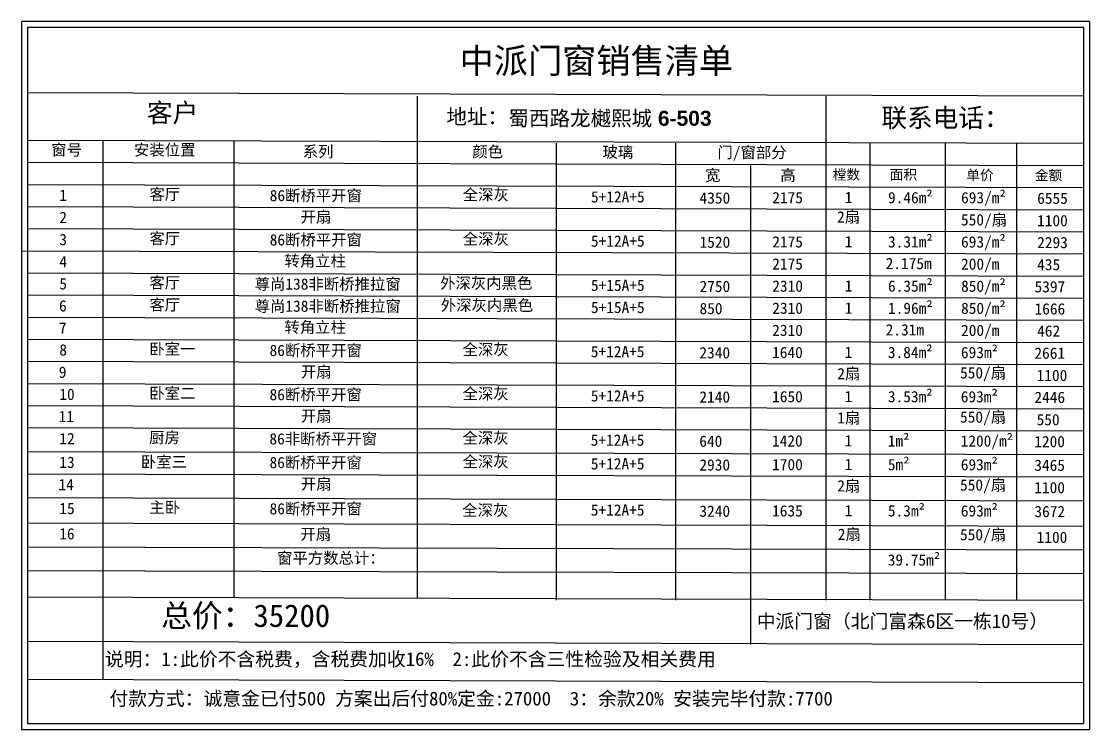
# Model space of a CAD drawing. Header units: inches. Extents: x -138455 to 599497, y -747149 to 13167.
# Drawn here: x 350632 to 359156, y -325002 to -319349 of the extents above; entities that cross this region are included whole.
import ezdxf

# ---------------------------------------------------------------- set-up
doc = ezdxf.new("R2010")
doc.units = ezdxf.units.IN
doc.header["$MEASUREMENT"] = 0
doc.layers.add('0 @ 1', color=7, linetype='Continuous')
doc.styles.add('Annotative', font='arialbd.ttf')

msp = doc.modelspace()

# ---------------------------------------------------------------- linework, layer by layer
for p, q in [((350632.2, -319349.5), (350632.2, -325001.7)), ((359155.9, -319349.5), (350632.2, -319349.5)), ((359155.9, -319349.5), (359155.9, -325001.7)), ((359155.9, -319349.5), (359155.9, -325001.7)), ((350682.2, -319399.5), (350682.2, -324951.7)), ((359105.9, -319399.5), (350682.2, -319399.5)), ((359105.9, -319399.5), (359105.9, -324951.7)), ((359105.9, -319945.8), (350682.2, -319920.7)), ((353789.4, -319945.8), (353789.4, -322632.7)), ((357050.9, -319945.8), (357050.9, -323968.3)), ((350682.2, -320297.7), (359105.9, -320322.8)), ((351282.2, -320297.7), (351282.2, -321885.9)), ((352327.8, -320302.6), (352327.8, -323948.1)), ((354899.3, -320322.8), (354899.3, -323968.3)), ((355850.9, -320322.8), (355850.9, -323968.3)), ((357402, -320322.8), (357402, -323968.3)), ((358002, -320322.8), (358002, -321911.1)), ((358571.3, -320322.8), (358571.3, -323968.3)), ((350682.2, -320474.2), (359105.9, -320499.3)), ((356450.9, -320499.3), (356450.9, -323968.3)), ((350682.2, -320650.6), (359105.9, -320675.8)), ((350682.2, -320827.1), (359105.9, -320852.3)), ((350682.2, -321003.6), (359105.9, -321028.7)), ((350632.2, -321180), (359105.9, -321205.2)), ((350682.2, -321356.5), (359105.9, -321381.7)), ((350682.2, -321533), (359105.9, -321558.1)), ((350682.2, -321709.5), (359105.9, -321734.6)), ((350682.2, -321885.9), (359105.9, -321911.1)), ((351282.2, -321885.9), (351282.2, -324599.7)), ((358002, -321911.1), (358002, -323968.3)), ((350682.2, -322062.4), (359105.9, -322087.5)), ((350682.2, -322238.9), (359105.9, -322264)), ((350682.2, -322415.3), (359105.9, -322440.5)), ((350682.2, -322591.8), (359105.9, -322617)), ((353789.4, -322632.7), (353789.4, -323952.4)), ((350682.2, -322781), (359105.9, -322806.2)), ((350682.2, -322959.3), (359105.9, -322984.4)), ((350682.2, -323149.9), (359105.9, -323175.1)), ((350682.2, -323351.7), (359105.9, -323376.8)), ((350682.2, -323542.3), (359105.9, -323567.5)), ((350682.2, -323731.7), (359105.9, -323756.9)), ((350682.2, -323943.1), (359105.9, -323968.3)), ((356450.9, -323968.3), (356450.9, -324321.2)), ((350682.2, -324296.1), (359105.9, -324321.2)), ((350682.2, -324599.7), (359105.9, -324624.9)), ((350632.2, -325001.7), (359155.9, -325001.7)), ((350682.2, -324951.7), (359105.9, -324951.7))]:
    msp.add_line(p, q)

# ---------------------------------------------------------------- texts
at = {"layer": '0 @ 1', "style": 'Annotative'}
msp.add_text('蜀西路龙樾熙城 6-503', height=120, dxfattribs=at).set_placement((354518.7, -320183))
at = {"layer": '0 @ 1', "attachment_point": 1, "style": 'Annotative'}
for s, width, insert, char_height in [('{\\fSimSun|b1|i0|c134|p2;中派门窗销售清单}', 2802.276, (354129, -319563.7), 200), ('{\\fSimSun|b1|i0|c134|p2;客户}', 485.592, (351633.7, -320003.8), 150), ('{\\fSimSun|b1|i0|c134|p2;地址：}', 3483.473, (354023.7, -320050.5), 120), ('{\\fSimSun|b1|i0|c134|p2;联系电话：}', 1409.924, (357494.4, -320043.8), 150), ('{\\fSimSun|b1|i0|c134|p2;窗号}', 485.592, (350870.9, -320330.3), 90), ('{\\fSimSun|b1|i0|c134|p2;安装位置}', 706.927, (351530.7, -320329.7), 90), ('{\\fSimSun|b1|i0|c134|p2;系列}', 485.592, (352877.1, -320342.9), 90), ('{\\fSimSun|b1|i0|c134|p2;颜色}', 485.592, (354230.3, -320343.9), 90), ('{\\fSimSun|b1|i0|c134|p2;玻璃}', 485.592, (355269.1, -320347.5), 90), ('{\\fSimSun|b1|i0|c134|p2;门/窗部分}', 603.897, (356186.3, -320350.3), 90), ('{\\fSimSun|b1|i0|c134|p2;宽 }', 603.897, (356087.5, -320532.3), 90), ('{\\fSimSun|b1|i0|c134|p2;高 }', 603.897, (356687.5, -320532.3), 90), ('{\\fSimSun|b1|i0|c134|p2;樘数}', 603.897, (357106.3, -320532.5), 80), ('{\\fSimSun|b1|i0|c134|p2;面积}', 603.897, (357560.7, -320532.5), 80), ('{\\fSimSun|b1|i0|c134|p2;单价}', 603.897, (358171.7, -320536.3), 80), ('{\\fSimSun|b1|i0|c134|p2;金额}', 603.897, (358718.6, -320537.7), 80), ('{\\fSimSun|b1|i0|c134|p2;1}', 485.592, (350935.3, -320692.6), 90), ('{\\fSimSun|b1|i0|c134|p2;客厅}', 1226.654, (351653.7, -320683.9), 90), ('{\\fSimSun|b1|i0|c134|p2;86断桥平开窗}', 1460.301, (352613.7, -320694.6), 90), ('{\\fSimSun|b1|i0|c134|p2;全深灰}', 1460.301, (354153.8, -320687.6), 90), ('{\\fSimSun|b1|i0|c134|p2;5+12A+5}', 1460.301, (355176.8, -320704.7), 90), ('{\\fSimSun|b1|i0|c134|p2;4350}', 1460.301, (356043.4, -320713.6), 90), ('{\\fSimSun|b1|i0|c134|p2;2175}', 1460.301, (356623.5, -320711.1), 90), ('{\\fSimSun|b1|i0|c134|p2;1}', 102.542, (357202.1, -320709.8), 90), ('{\\fSimSun|b1|i0|c134|p2;9.46m²}', 1460.301, (357547.2, -320711.1), 90), ('{\\fSimSun|b1|i0|c134|p2;693/m²}', 1460.301, (358130.1, -320711.6), 90), ('{\\fSimSun|b1|i0|c134|p2;6555}', 1460.301, (358737.3, -320716.5), 90), ('{\\fSimSun|b1|i0|c134|p2;2}', 485.592, (350934.8, -320869), 90), ('{\\fSimSun|b1|i0|c134|p2;开扇}', 1226.654, (352860.4, -320864.7), 90), ('{\\fSimSun|b1|i0|c134|p2;2扇}', 410.065, (357140.4, -320864.7), 90), ('{\\fSimSun|b1|i0|c134|p2;550/扇}', 1460.301, (358129.5, -320888.1), 90), ('{\\fSimSun|b1|i0|c134|p2;1100}', 1460.301, (358736.7, -320894.5), 90), ('{\\fSimSun|b1|i0|c134|p2;3}', 485.592, (350935.3, -321045.5), 90), ('{\\fSimSun|b1|i0|c134|p2;客厅}', 1226.654, (351653.7, -321036.8), 90), ('{\\fSimSun|b1|i0|c134|p2;86断桥平开窗}', 1460.301, (352613.7, -321047.5), 90), ('{\\fSimSun|b1|i0|c134|p2;全深灰}', 1460.301, (354153.8, -321040.5), 90), ('{\\fSimSun|b1|i0|c134|p2;5+12A+5}', 1460.301, (355176.8, -321057.7), 90), ('{\\fSimSun|b1|i0|c134|p2;1520}', 1460.301, (356043.4, -321066.6), 90), ('{\\fSimSun|b1|i0|c134|p2;2175}', 1460.301, (356623.5, -321064), 90), ('{\\fSimSun|b1|i0|c134|p2;1}', 102.542, (357202.1, -321062.7), 90), ('{\\fSimSun|b1|i0|c134|p2;3.31m²}', 1460.301, (357547.2, -321064), 90), ('{\\fSimSun|b1|i0|c134|p2;693/m²}', 1460.301, (358130.1, -321064.6), 90), ('{\\fSimSun|b1|i0|c134|p2;2293}', 1460.301, (358737.3, -321069.4), 90), ('{\\fSimSun|b1|i0|c134|p2;4}', 485.592, (350935.3, -321222.1), 90), ('{\\fSimSun|b1|i0|c134|p2;转角立柱}', 1226.654, (352731.3, -321216), 90), ('{\\fSimSun|b1|i0|c134|p2;2175}', 1460.301, (356623, -321240.5), 90), ('{\\fSimSun|b1|i0|c134|p2;2.175m}', 1460.301, (357528.4, -321236.8), 90), ('{\\fSimSun|b1|i0|c134|p2;200/m}', 1460.301, (358130.1, -321241.1), 90), ('{\\fSimSun|b1|i0|c134|p2;435}', 1460.301, (358737.3, -321245.9), 90), ('{\\fSimSun|b1|i0|c134|p2;5}', 485.592, (350935.3, -321398.4), 90), ('{\\fSimSun|b1|i0|c134|p2;客厅}', 1226.654, (351653.7, -321389.9), 90), ('{\\fSimSun|b1|i0|c134|p2;尊尚138非断桥推拉窗}', 1460.301, (352493.3, -321400.6), 90), ('{\\fSimSun|b1|i0|c134|p2;外深灰内黑色}', 1460.301, (353973.4, -321393.5), 90), ('{\\fSimSun|b1|i0|c134|p2;5+15A+5}', 1460.301, (355176.8, -321410.7), 90), ('{\\fSimSun|b1|i0|c134|p2;2750}', 1460.301, (356043.4, -321419.6), 90), ('{\\fSimSun|b1|i0|c134|p2;2310}', 1460.301, (356623.5, -321417), 90), ('{\\fSimSun|b1|i0|c134|p2;1}', 102.542, (357202.1, -321415.7), 90), ('{\\fSimSun|b1|i0|c134|p2;6.35m²}', 1460.301, (357547.2, -321417), 90), ('{\\fSimSun|b1|i0|c134|p2;850/m²}', 1460.301, (358130.1, -321417.6), 90), ('{\\fSimSun|b1|i0|c134|p2;5397}', 1460.301, (358716.4, -321422.4), 90), ('{\\fSimSun|b1|i0|c134|p2;6}', 485.592, (350932.7, -321574.9), 90), ('{\\fSimSun|b1|i0|c134|p2;客厅}', 1226.654, (351653.7, -321566.3), 90), ('{\\fSimSun|b1|i0|c134|p2;尊尚138非断桥推拉窗}', 1460.301, (352493.3, -321577), 90), ('{\\fSimSun|b1|i0|c134|p2;外深灰内黑色}', 1460.301, (353978.7, -321570), 90), ('{\\fSimSun|b1|i0|c134|p2;5+15A+5}', 1460.301, (355176.8, -321587.2), 90), ('{\\fSimSun|b1|i0|c134|p2;850}', 1460.301, (356043.4, -321596), 90), ('{\\fSimSun|b1|i0|c134|p2;2310}', 1460.301, (356623.5, -321593.5), 90), ('{\\fSimSun|b1|i0|c134|p2;1}', 102.542, (357202.1, -321592.2), 90), ('{\\fSimSun|b1|i0|c134|p2;1.96m²}', 1460.301, (357547.2, -321593.5), 90), ('{\\fSimSun|b1|i0|c134|p2;850/m²}', 1460.301, (358130.1, -321594.1), 90), ('{\\fSimSun|b1|i0|c134|p2;1666}', 1460.301, (358716.4, -321598.9), 90), ('{\\fSimSun|b1|i0|c134|p2;7}', 485.592, (350932.1, -321751.4), 90), ('{\\fSimSun|b1|i0|c134|p2;转角立柱}', 1226.654, (352731.3, -321745.4), 90), ('{\\fSimSun|b1|i0|c134|p2;2.31m}', 1460.301, (357528.4, -321766.2), 90), ('{\\fSimSun|b1|i0|c134|p2;200/m}', 1460.301, (358130.1, -321770.5), 90), ('{\\fSimSun|b1|i0|c134|p2;2310}', 1460.301, (356623, -321769.9), 90), ('{\\fSimSun|b1|i0|c134|p2;462}', 1460.301, (358737.3, -321775.3), 90), ('{\\fSimSun|b1|i0|c134|p2;8}', 485.592, (350935.3, -321926.1), 90), ('{\\fSimSun|b1|i0|c134|p2;卧室一}', 1226.654, (351652.7, -321919.3), 90), ('{\\fSimSun|b1|i0|c134|p2;86断桥平开窗}', 1460.301, (352612.6, -321930), 90), ('{\\fSimSun|b1|i0|c134|p2;全深灰}', 1460.301, (354152.7, -321923), 90), ('{\\fSimSun|b1|i0|c134|p2;3.84m²}', 1460.301, (357546.2, -321946.4), 90), ('{\\fSimSun|b1|i0|c134|p2;693m²}', 1460.301, (358129, -321947), 90), ('{\\fSimSun|b1|i0|c134|p2;5+12A+5}', 1460.301, (355175.7, -321940.1), 90), ('{\\fSimSun|b1|i0|c134|p2;2340}', 1460.301, (356042.3, -321949), 90), ('{\\fSimSun|b1|i0|c134|p2;1640}', 1460.301, (356622.4, -321946.4), 90), ('{\\fSimSun|b1|i0|c134|p2;1}', 102.542, (357201.1, -321945.1), 90), ('{\\fSimSun|b1|i0|c134|p2;2661}', 1460.301, (358715.3, -321951.9), 90), ('{\\fSimSun|b1|i0|c134|p2;9}', 485.592, (350931.1, -322104.3), 90), ('{\\fSimSun|b1|i0|c134|p2;开扇}', 1226.654, (352862.2, -322100.7), 90), ('{\\fSimSun|b1|i0|c134|p2;2扇}', 410.065, (357142.3, -322115.7), 90), ('{\\fSimSun|b1|i0|c134|p2;550/扇}', 1460.301, (358121.9, -322109.1), 90), ('{\\fSimSun|b1|i0|c134|p2;1100}', 1460.301, (358733, -322129.8), 90), ('{\\fSimSun|b1|i0|c134|p2;卧室二}', 1226.654, (351652.7, -322272.2), 90), ('{\\fSimSun|b1|i0|c134|p2;86断桥平开窗}', 1460.301, (352612.6, -322282.9), 90), ('{\\fSimSun|b1|i0|c134|p2;全深灰}', 1460.301, (354152.7, -322275.9), 90), ('{\\fSimSun|b1|i0|c134|p2;3.53m²}', 1460.301, (357546.2, -322299.4), 90), ('{\\fSimSun|b1|i0|c134|p2;10}', 485.592, (350935.3, -322280.8), 90), ('{\\fSimSun|b1|i0|c134|p2;5+12A+5}', 1460.301, (355175.7, -322293), 90), ('{\\fSimSun|b1|i0|c134|p2;2140}', 1460.301, (356042.3, -322301.9), 90), ('{\\fSimSun|b1|i0|c134|p2;1650}', 1460.301, (356622.4, -322299.4), 90), ('{\\fSimSun|b1|i0|c134|p2;1}', 102.542, (357201.1, -322298.1), 90), ('{\\fSimSun|b1|i0|c134|p2;693m²}', 1460.301, (358128, -322300), 90), ('{\\fSimSun|b1|i0|c134|p2;2446}', 1460.301, (358715.3, -322304.8), 90), ('{\\fSimSun|b1|i0|c134|p2;开扇}', 1226.654, (352862.2, -322453.6), 90), ('{\\fSimSun|b1|i0|c134|p2;550/扇}', 1460.301, (358121.9, -322462), 90), ('{\\fSimSun|b1|i0|c134|p2;11}', 485.592, (350930, -322457.3), 90), ('{\\fSimSun|b1|i0|c134|p2;1扇}', 410.065, (357142.3, -322468.6), 90), ('{\\fSimSun|b1|i0|c134|p2;550}', 1460.301, (358733, -322482.8), 90), ('{\\fSimSun|b1|i0|c134|p2;厨房}', 1226.654, (351651.6, -322625.2), 90), ('{\\fSimSun|b1|i0|c134|p2;全深灰}', 1460.301, (354151.7, -322628.8), 90), ('{\\fSimSun|b1|i0|c134|p2;12}', 485.592, (350935.3, -322633.7), 90), ('{\\fSimSun|b1|i0|c134|p2;86非断桥平开窗}', 1460.301, (352611.6, -322635.9), 90), ('{\\fSimSun|b1|i0|c134|p2;5+12A+5}', 1460.301, (355174.7, -322646), 90), ('{\\fSimSun|b1|i0|c134|p2;640}', 1460.301, (356041.3, -322654.9), 90), ('{\\fSimSun|b1|i0|c134|p2;1420}', 1460.301, (356621.4, -322652.3), 90), ('{\\fSimSun|b1|i0|c134|p2;1}', 102.542, (357200, -322651), 90), ('{\\fSimSun|b1|i0|c134|p2;1m²}', 1460.301, (357545.1, -322652.3), 90), ('{\\fSimSun|b1|i0|c134|p2;1200/m²}', 1460.301, (358126.9, -322652.9), 90), ('{\\fSimSun|b1|i0|c134|p2;1200}', 1460.301, (358714.3, -322657.7), 90), ('{\\fSimSun|b1|i0|c134|p2;13}', 485.592, (350935.3, -322822.9), 90), ('{\\fSimSun|b1|i0|c134|p2;卧室三 }', 1226.654, (351585.4, -322819.2), 90), ('{\\fSimSun|b1|i0|c134|p2;86断桥平开窗}', 1460.301, (352612.6, -322825.1), 90), ('{\\fSimSun|b1|i0|c134|p2;全深灰}', 1460.301, (354152.7, -322818), 90), ('{\\fSimSun|b1|i0|c134|p2;5+12A+5}', 1460.301, (355175.7, -322835.2), 90), ('{\\fSimSun|b1|i0|c134|p2;2930}', 1460.301, (356042.3, -322844.1), 90), ('{\\fSimSun|b1|i0|c134|p2;1700}', 1460.301, (356622.4, -322841.5), 90), ('{\\fSimSun|b1|i0|c134|p2;1}', 102.542, (357201.1, -322840.2), 90), ('{\\fSimSun|b1|i0|c134|p2;5m²}', 1460.301, (357546.2, -322841.5), 90), ('{\\fSimSun|b1|i0|c134|p2;693m²}', 1460.301, (358128, -322842.1), 90), ('{\\fSimSun|b1|i0|c134|p2;3465}', 1460.301, (358714.3, -322846.9), 90), ('{\\fSimSun|b1|i0|c134|p2;14}', 485.592, (350928.4, -323001.2), 90), ('{\\fSimSun|b1|i0|c134|p2;开扇}', 1226.654, (352862.2, -322995.8), 90), ('{\\fSimSun|b1|i0|c134|p2;2扇}', 410.065, (357142.3, -323010.8), 90), ('{\\fSimSun|b1|i0|c134|p2;550/扇}', 1460.301, (358121.9, -323004.2), 90), ('{\\fSimSun|b1|i0|c134|p2;1100}', 1460.301, (358714.3, -323025.2), 90), ('{\\fSimSun|b1|i0|c134|p2;15}', 485.592, (350935.3, -323191.8), 90), ('{\\fSimSun|b1|i0|c134|p2;主卧}', 1226.654, (351652.7, -323183.3), 90), ('{\\fSimSun|b1|i0|c134|p2;86断桥平开窗}', 1460.301, (352612.6, -323194), 90), ('{\\fSimSun|b1|i0|c134|p2;全深灰}', 1460.301, (354149.6, -323205.7), 90), ('{\\fSimSun|b1|i0|c134|p2;5+12A+5}', 1460.301, (355175.7, -323204.1), 90), ('{\\fSimSun|b1|i0|c134|p2;3240}', 1460.301, (356042.3, -323213), 90), ('{\\fSimSun|b1|i0|c134|p2;1635}', 1460.301, (356622.4, -323210.4), 90), ('{\\fSimSun|b1|i0|c134|p2;1}', 102.542, (357201.1, -323209.1), 90), ('{\\fSimSun|b1|i0|c134|p2;5.3m²}', 1460.301, (357546.2, -323210.4), 90), ('{\\fSimSun|b1|i0|c134|p2;693m²}', 1460.301, (358128, -323211), 90), ('{\\fSimSun|b1|i0|c134|p2;3672}', 1460.301, (358715.3, -323215.8), 90), ('{\\fSimSun|b1|i0|c134|p2;开扇}', 1226.654, (352858.2, -323396.8), 90), ('{\\fSimSun|b1|i0|c134|p2;2扇}', 410.065, (357146.3, -323397.7), 90), ('{\\fSimSun|b1|i0|c134|p2;550/扇}', 1460.301, (358121.9, -323400.8), 90), ('{\\fSimSun|b1|i0|c134|p2;16}', 485.592, (350934.7, -323393.6), 90), ('{\\fSimSun|b1|i0|c134|p2;1100}', 1460.301, (358733, -323421.5), 90), ('{\\fSimSun|b1|i0|c134|p2;窗平方数总计：}', 1226.654, (352672, -323587.5), 90), ('{\\fSimSun|b1|i0|c134|p2;39.75m²}', 1460.301, (357545, -323602.8), 90), ('{\\fSimSun|b1|i0|c134|p2;总价：35200}', 2957.882, (351747.6, -324002.1), 180), ('{\\fSimSun|b1|i0|c134|p2;中派门窗（北门富森6区一栋10号）}', 2734.804, (356499.6, -324081.1), 110), ('{\\fSimSun|b1|i0|c134|p2;说明：1:此价不含税费，含税费加收16%  2:此价不含三性检验及相关费用}', 6113.097, (351298.6, -324383.8), 110), ('{\\fSimSun|b1|i0|c134|p2;付款方式：诚意金已付500 方案出后付80%定金:27000  3：余款20% 安装完毕付款:7700}', 7117.001, (351335.1, -324698.9), 110)]:
    msp.add_mtext_dynamic_manual_height_columns(s, width=width, gutter_width=903.5, heights=[0], dxfattribs=dict(at, insert=insert, char_height=char_height))

doc.saveas('drawing.dxf')
